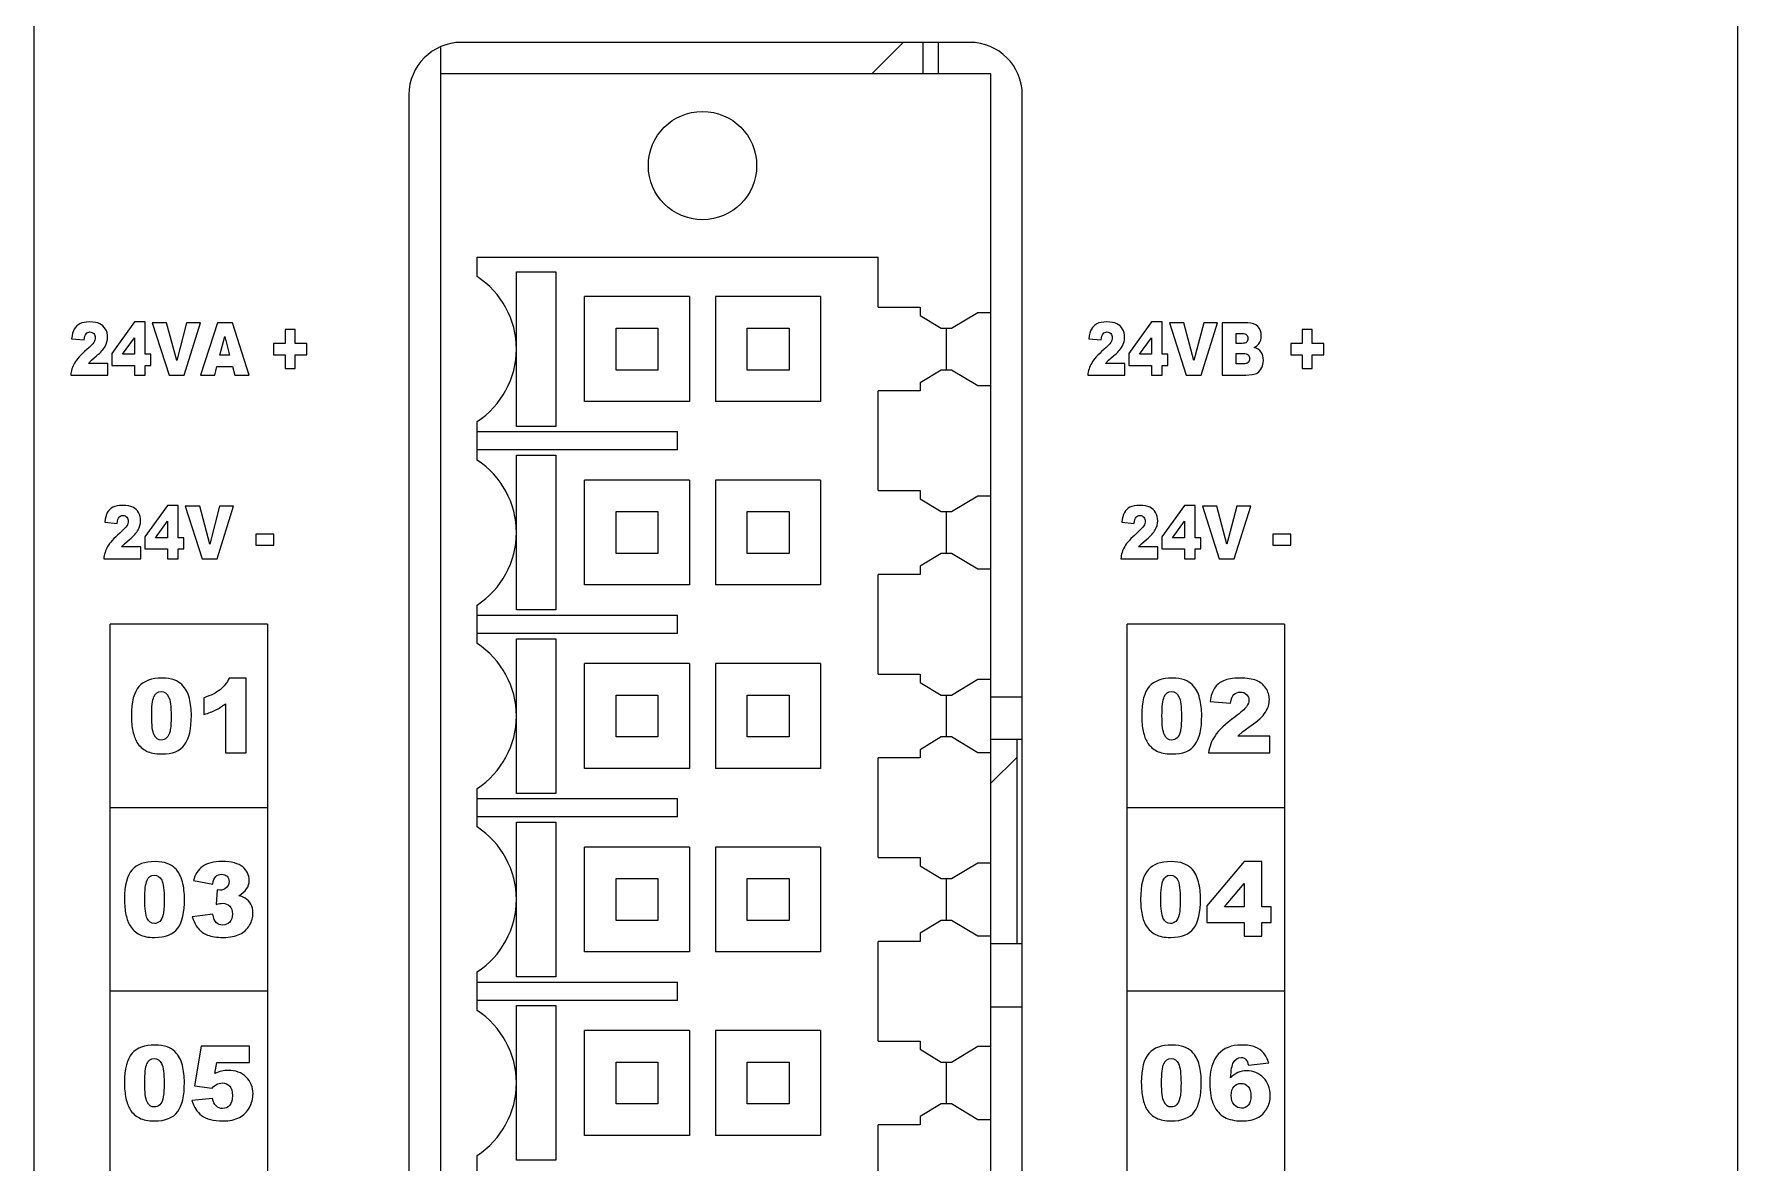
# Model space of a CAD drawing. Header units: inches. Extents: x 0 to 32, y 0 to 130.
# Drawn here: x -0.25 to 32.25, y 64.97 to 86.51 of the extents above; entities that cross this region are included whole.
import ezdxf

# ---------------------------------------------------------------- set-up
doc = ezdxf.new("R2010")
doc.units = ezdxf.units.IN
doc.header["$LTSCALE"] = 1.21
doc.header["$MEASUREMENT"] = 0
doc.layers.get('0').update_dxf_attribs({"linetype": 'CONTINUOUS'})
doc.layers.add('02___PRT_ALL_AXES', color=7, linetype='CONTINUOUS')
doc.layers.add('03___PRT_ALL_CURVES', color=7, linetype='CONTINUOUS')

msp = doc.modelspace()

# ---------------------------------------------------------------- linework, layer by layer
at = {"color": 7, "linetype": 'Continuous'}
for p, q in [((-0.25, 6), (-0.25, 124)), ((32.25, 6), (32.25, 124)), ((7.5, 86.255), (7.5, 15.245)), ((16.7, 86.35), (16.7, 85.75)), ((17, 85.75), (17, 86.35)), ((18, 85.75), (7.5, 85.75)), ((18, 15.75), (18, 85.75)), ((8.2, 81.883), (8.2, 82.25)), ((8.2, 82.25), (15.85, 82.25)), ((15.85, 81.3), (15.85, 82.25)), ((8.95, 80.504), (8.95, 81.975)), ((8.95, 81.975), (9.702, 81.975)), ((9.702, 81.975), (9.702, 79.025)), ((10.25, 79.5), (10.25, 81.5)), ((12.25, 81.5), (10.25, 81.5)), ((12.25, 81.5), (12.25, 79.5)), ((12.75, 81.5), (12.75, 79.5)), ((14.75, 81.5), (12.75, 81.5)), ((14.75, 81.5), (14.75, 79.5)), ((15.85, 81.3), (16.65, 81.3)), ((16.65, 81.3), (16.65, 81.142)), ((16.65, 81.142), (17.053, 80.9)), ((17.25, 80.9), (17.75, 81.2)), ((17.75, 81.2), (18, 81.2)), ((10.85, 80.1), (10.85, 80.9)), ((10.85, 80.9), (11.65, 80.9)), ((11.65, 80.9), (11.65, 80.1)), ((13.35, 80.1), (13.35, 80.9)), ((13.35, 80.9), (14.15, 80.9)), ((14.15, 80.9), (14.15, 80.1)), ((17.053, 80.9), (17.25, 80.9)), ((17.15, 80.9), (17.15, 80.1)), ((8.95, 79.025), (8.95, 80.496)), ((11.65, 80.1), (10.85, 80.1)), ((14.15, 80.1), (13.35, 80.1)), ((17.053, 80.1), (16.65, 79.858)), ((17.25, 80.1), (17.053, 80.1)), ((17.75, 79.8), (17.25, 80.1)), ((15.85, 77.8), (15.85, 79.7)), ((16.65, 79.7), (15.85, 79.7)), ((16.65, 79.858), (16.65, 79.7)), ((18, 79.8), (17.75, 79.8)), ((12.25, 79.5), (10.25, 79.5)), ((14.75, 79.5), (12.75, 79.5)), ((8.2, 78.383), (8.2, 79.117)), ((9.702, 79.025), (8.95, 79.025)), ((8.2, 78.925), (12.025, 78.925)), ((12.025, 78.575), (12.025, 78.925)), ((12.025, 78.575), (8.2, 78.575)), ((8.95, 77.004), (8.95, 78.475)), ((8.95, 78.475), (9.702, 78.475)), ((9.702, 78.475), (9.702, 75.525)), ((10.25, 76), (10.25, 78)), ((12.25, 78), (10.25, 78)), ((12.25, 78), (12.25, 76)), ((12.75, 78), (12.75, 76)), ((14.75, 78), (12.75, 78)), ((14.75, 78), (14.75, 76)), ((15.85, 77.8), (16.65, 77.8)), ((16.65, 77.8), (16.65, 77.642)), ((17.25, 77.4), (17.75, 77.7)), ((17.75, 77.7), (18, 77.7)), ((10.85, 76.6), (10.85, 77.4)), ((10.85, 77.4), (11.65, 77.4)), ((11.65, 77.4), (11.65, 76.6)), ((13.35, 76.6), (13.35, 77.4)), ((13.35, 77.4), (14.15, 77.4)), ((14.15, 77.4), (14.15, 76.6)), ((16.65, 77.642), (17.053, 77.4)), ((17.053, 77.4), (17.25, 77.4)), ((17.15, 77.4), (17.15, 76.6)), ((8.95, 75.525), (8.95, 76.996)), ((11.65, 76.6), (10.85, 76.6)), ((14.15, 76.6), (13.35, 76.6)), ((17.053, 76.6), (16.65, 76.358)), ((17.25, 76.6), (17.053, 76.6)), ((17.75, 76.3), (17.25, 76.6)), ((15.85, 74.3), (15.85, 76.2)), ((16.65, 76.2), (15.85, 76.2)), ((16.65, 76.358), (16.65, 76.2)), ((18, 76.3), (17.75, 76.3)), ((12.25, 76), (10.25, 76)), ((14.75, 76), (12.75, 76)), ((8.2, 74.883), (8.2, 75.617)), ((8.2, 75.425), (12.025, 75.425)), ((9.702, 75.525), (8.95, 75.525)), ((12.025, 75.075), (12.025, 75.425)), ((12.025, 75.075), (8.2, 75.075)), ((8.95, 73.504), (8.95, 74.975)), ((8.95, 74.975), (9.702, 74.975)), ((9.702, 74.975), (9.702, 72.025)), ((10.25, 72.5), (10.25, 74.5)), ((12.25, 74.5), (10.25, 74.5)), ((12.25, 74.5), (12.25, 72.5)), ((12.75, 74.5), (12.75, 72.5)), ((14.75, 74.5), (12.75, 74.5)), ((14.75, 74.5), (14.75, 72.5)), ((15.85, 74.3), (16.65, 74.3)), ((16.65, 74.3), (16.65, 74.142)), ((16.65, 74.142), (17.053, 73.9)), ((17.25, 73.9), (17.75, 74.2)), ((17.75, 74.2), (18, 74.2)), ((10.85, 73.1), (10.85, 73.9)), ((10.85, 73.9), (11.65, 73.9)), ((11.65, 73.9), (11.65, 73.1)), ((13.35, 73.1), (13.35, 73.9)), ((13.35, 73.9), (14.15, 73.9)), ((14.15, 73.9), (14.15, 73.1)), ((17.053, 73.9), (17.25, 73.9)), ((17.15, 73.9), (17.15, 73.1)), ((18.6, 73.86), (18, 73.86)), ((8.95, 72.025), (8.95, 73.496)), ((11.65, 73.1), (10.85, 73.1)), ((14.15, 73.1), (13.35, 73.1)), ((17.053, 73.1), (16.65, 72.858)), ((16.65, 72.858), (16.65, 72.7)), ((17.25, 73.1), (17.053, 73.1)), ((17.75, 72.8), (17.25, 73.1)), ((18, 73.06), (18.6, 73.06)), ((18.5, 69.16), (18.5, 73.06)), ((12.25, 72.5), (10.25, 72.5)), ((14.75, 72.5), (12.75, 72.5)), ((15.85, 70.8), (15.85, 72.7)), ((16.65, 72.7), (15.85, 72.7)), ((18, 72.8), (17.75, 72.8)), ((8.2, 71.383), (8.2, 72.117)), ((8.2, 71.925), (12.025, 71.925)), ((9.702, 72.025), (8.95, 72.025)), ((12.025, 71.575), (12.025, 71.925)), ((12.025, 71.575), (8.2, 71.575)), ((8.95, 70.004), (8.95, 71.475)), ((8.95, 71.475), (9.702, 71.475)), ((9.702, 71.475), (9.702, 68.525)), ((10.25, 69), (10.25, 71)), ((12.25, 71), (10.25, 71)), ((12.25, 71), (12.25, 69)), ((12.75, 71), (12.75, 69)), ((14.75, 71), (12.75, 71)), ((14.75, 71), (14.75, 69)), ((15.85, 70.8), (16.65, 70.8)), ((16.65, 70.8), (16.65, 70.642)), ((16.65, 70.642), (17.053, 70.4)), ((17.25, 70.4), (17.75, 70.7)), ((17.75, 70.7), (18, 70.7)), ((10.85, 69.6), (10.85, 70.4)), ((10.85, 70.4), (11.65, 70.4)), ((11.65, 70.4), (11.65, 69.6)), ((13.35, 69.6), (13.35, 70.4)), ((13.35, 70.4), (14.15, 70.4)), ((14.15, 70.4), (14.15, 69.6)), ((17.053, 70.4), (17.25, 70.4)), ((17.15, 70.4), (17.15, 69.6)), ((8.95, 68.525), (8.95, 69.996)), ((11.65, 69.6), (10.85, 69.6)), ((14.15, 69.6), (13.35, 69.6)), ((17.053, 69.6), (16.65, 69.358)), ((17.25, 69.6), (17.053, 69.6)), ((17.75, 69.3), (17.25, 69.6)), ((16.65, 69.358), (16.65, 69.2)), ((18, 69.3), (17.75, 69.3)), ((12.25, 69), (10.25, 69)), ((14.75, 69), (12.75, 69)), ((15.85, 67.3), (15.85, 69.2)), ((16.65, 69.2), (15.85, 69.2)), ((18, 69.16), (18.6, 69.16)), ((8.2, 67.883), (8.2, 68.617)), ((8.2, 68.425), (12.025, 68.425)), ((9.702, 68.525), (8.95, 68.525)), ((12.025, 68.075), (12.025, 68.425)), ((12.025, 68.075), (8.2, 68.075)), ((8.95, 66.504), (8.95, 67.975)), ((8.95, 67.975), (9.702, 67.975)), ((9.702, 67.975), (9.702, 65.025)), ((18, 67.95), (18.6, 67.95)), ((10.25, 65.5), (10.25, 67.5)), ((12.25, 67.5), (10.25, 67.5)), ((12.25, 67.5), (12.25, 65.5)), ((12.75, 67.5), (12.75, 65.5)), ((14.75, 67.5), (12.75, 67.5)), ((14.75, 67.5), (14.75, 65.5)), ((15.85, 67.3), (16.65, 67.3)), ((16.65, 67.3), (16.65, 67.142)), ((16.65, 67.142), (17.053, 66.9)), ((17.25, 66.9), (17.75, 67.2)), ((17.75, 67.2), (18, 67.2)), ((10.85, 66.1), (10.85, 66.9)), ((10.85, 66.9), (11.65, 66.9)), ((11.65, 66.9), (11.65, 66.1)), ((13.35, 66.1), (13.35, 66.9)), ((13.35, 66.9), (14.15, 66.9)), ((14.15, 66.9), (14.15, 66.1)), ((17.053, 66.9), (17.25, 66.9)), ((17.15, 66.9), (17.15, 66.1)), ((8.95, 65.025), (8.95, 66.496)), ((11.65, 66.1), (10.85, 66.1)), ((14.15, 66.1), (13.35, 66.1)), ((17.053, 66.1), (16.65, 65.858)), ((17.25, 66.1), (17.053, 66.1)), ((17.75, 65.8), (17.25, 66.1)), ((15.85, 63.8), (15.85, 65.7)), ((16.65, 65.7), (15.85, 65.7)), ((16.65, 65.858), (16.65, 65.7)), ((18, 65.8), (17.75, 65.8)), ((12.25, 65.5), (10.25, 65.5)), ((14.75, 65.5), (12.75, 65.5)), ((8.2, 64.383), (8.2, 65.117)), ((9.702, 65.025), (8.95, 65.025))]:
    msp.add_line(p, q, dxfattribs=at)
at = {"color": 2, "linetype": 'Continuous'}
for p, q in [((15.729, 85.75), (16.329, 86.35)), ((18, 72.216), (18.5, 72.716))]:
    msp.add_line(p, q, dxfattribs=at)
at = {"color": 7, "linetype": 'Continuous'}
msp.add_circle((12.5, 84), 1.033, dxfattribs=at)
for centre in [(7.3, 80.5), (7.3, 77), (7.3, 73.5), (7.3, 70), (7.3, 66.5)]:
    msp.add_arc(centre, 1.65, 303.0557, 56.9443, dxfattribs=at)
at = {"layer": '02___PRT_ALL_AXES', "color": 7, "linetype": 'Continuous'}
for p, q in [((17.6, 86.35), (7.9, 86.35)), ((6.9, 85.35), (6.9, 16.15)), ((18.6, 16.15), (18.6, 85.35))]:
    msp.add_line(p, q, dxfattribs=at)
for centre, start, end in [((7.9, 85.35), 90, 180), ((17.6, 85.35), 0, 90)]:
    msp.add_arc(centre, 1, start, end, dxfattribs=at)
at = {"layer": '03___PRT_ALL_CURVES', "color": 4, "linetype": 'Continuous'}
for p, q in [((1.664, 81.017), (1.234, 80.415)), ((1.87, 81.017), (1.664, 81.017)), ((1.87, 80.402), (1.87, 81.017)), ((2.005, 81), (2.326, 80)), ((2.279, 81), (2.005, 81)), ((2.471, 80.28), (2.279, 81)), ((2.66, 81), (2.471, 80.28)), ((2.61, 80), (2.926, 81)), ((2.926, 81), (2.66, 81)), ((3.246, 81), (2.927, 80)), ((3.533, 81), (3.246, 81)), ((3.852, 80), (3.533, 81)), ((21.064, 81.017), (20.634, 80.415)), ((21.27, 81.017), (21.064, 81.017)), ((21.27, 80.402), (21.27, 81.017)), ((21.405, 81), (21.726, 80)), ((21.679, 81), (21.405, 81)), ((21.871, 80.28), (21.679, 81)), ((22.06, 81), (21.871, 80.28)), ((22.01, 80), (22.326, 81)), ((22.326, 81), (22.06, 81)), ((22.413, 81), (22.413, 80)), ((22.904, 81), (22.413, 81)), ((0.466, 80.698), (0.703, 80.675)), ((1.436, 80.402), (1.664, 80.717)), ((1.664, 80.717), (1.664, 80.402)), ((3.293, 80.381), (3.386, 80.741)), ((3.386, 80.741), (3.48, 80.381)), ((4.319, 80.609), (4.319, 80.389)), ((4.541, 80.609), (4.319, 80.609)), ((4.541, 80.872), (4.541, 80.609)), ((4.728, 80.872), (4.541, 80.872)), ((4.728, 80.609), (4.728, 80.872)), ((4.951, 80.609), (4.728, 80.609)), ((4.951, 80.389), (4.951, 80.609)), ((19.866, 80.698), (20.103, 80.675)), ((20.836, 80.402), (21.064, 80.717)), ((21.064, 80.717), (21.064, 80.402)), ((22.678, 80.608), (22.678, 80.797)), ((22.678, 80.797), (22.794, 80.797)), ((22.792, 80.608), (22.678, 80.608)), ((23.719, 80.609), (23.719, 80.389)), ((23.941, 80.609), (23.719, 80.609)), ((23.941, 80.872), (23.941, 80.609)), ((24.128, 80.872), (23.941, 80.872)), ((24.128, 80.609), (24.128, 80.872)), ((24.351, 80.609), (24.128, 80.609)), ((24.351, 80.389), (24.351, 80.609)), ((0.789, 80.226), (0.845, 80.287)), ((0.845, 80.287), (0.94, 80.369)), ((1.234, 80.415), (1.234, 80.187)), ((1.664, 80.402), (1.436, 80.402)), ((1.977, 80.402), (1.87, 80.402)), ((1.977, 80.187), (1.977, 80.402)), ((3.48, 80.381), (3.293, 80.381)), ((4.319, 80.389), (4.541, 80.389)), ((4.541, 80.389), (4.541, 80.128)), ((4.728, 80.128), (4.728, 80.389)), ((4.728, 80.389), (4.951, 80.389)), ((20.189, 80.226), (20.245, 80.287)), ((20.245, 80.287), (20.34, 80.369)), ((20.634, 80.415), (20.634, 80.187)), ((21.064, 80.402), (20.836, 80.402)), ((21.377, 80.402), (21.27, 80.402)), ((21.377, 80.187), (21.377, 80.402)), ((22.678, 80.215), (22.678, 80.417)), ((22.678, 80.417), (22.811, 80.417)), ((23.719, 80.389), (23.941, 80.389)), ((23.941, 80.389), (23.941, 80.128)), ((24.128, 80.128), (24.128, 80.389)), ((24.128, 80.389), (24.351, 80.389)), ((0.449, 80), (1.157, 80)), ((1.157, 80.226), (0.789, 80.226)), ((1.157, 80), (1.157, 80.226)), ((1.234, 80.187), (1.664, 80.187)), ((1.664, 80.187), (1.664, 80)), ((1.664, 80), (1.87, 80)), ((1.87, 80), (1.87, 80.187)), ((1.87, 80.187), (1.977, 80.187)), ((2.326, 80), (2.61, 80)), ((2.927, 80), (3.195, 80)), ((3.195, 80), (3.236, 80.165)), ((3.236, 80.165), (3.535, 80.165)), ((3.535, 80.165), (3.577, 80)), ((3.577, 80), (3.852, 80)), ((4.541, 80.128), (4.728, 80.128)), ((19.849, 80), (20.557, 80)), ((20.557, 80.226), (20.189, 80.226)), ((20.557, 80), (20.557, 80.226)), ((20.634, 80.187), (21.064, 80.187)), ((21.064, 80.187), (21.064, 80)), ((21.064, 80), (21.27, 80)), ((21.27, 80), (21.27, 80.187)), ((21.27, 80.187), (21.377, 80.187)), ((21.726, 80), (22.01, 80)), ((22.413, 80), (22.866, 80)), ((22.812, 80.215), (22.678, 80.215)), ((22.866, 80), (22.984, 80.013)), ((23.941, 80.128), (24.128, 80.128)), ((2.294, 77.517), (1.864, 76.915)), ((2.5, 77.517), (2.294, 77.517)), ((2.5, 76.902), (2.5, 77.517)), ((2.635, 77.5), (2.956, 76.5)), ((2.91, 77.5), (2.635, 77.5)), ((3.101, 76.78), (2.91, 77.5)), ((3.29, 77.5), (3.101, 76.78)), ((3.241, 76.5), (3.557, 77.5)), ((3.557, 77.5), (3.29, 77.5)), ((21.694, 77.517), (21.264, 76.915)), ((21.9, 77.517), (21.694, 77.517)), ((21.9, 76.902), (21.9, 77.517)), ((22.035, 77.5), (22.356, 76.5)), ((22.31, 77.5), (22.035, 77.5)), ((22.501, 76.78), (22.31, 77.5)), ((22.69, 77.5), (22.501, 76.78)), ((22.641, 76.5), (22.957, 77.5)), ((22.957, 77.5), (22.69, 77.5)), ((1.097, 77.198), (1.333, 77.175)), ((2.067, 76.902), (2.294, 77.217)), ((2.294, 77.217), (2.294, 76.902)), ((20.497, 77.198), (20.733, 77.175)), ((21.467, 76.902), (21.694, 77.217)), ((21.694, 77.217), (21.694, 76.902)), ((1.419, 76.726), (1.475, 76.787)), ((1.788, 76.726), (1.419, 76.726)), ((1.475, 76.787), (1.571, 76.869)), ((1.788, 76.5), (1.788, 76.726)), ((1.864, 76.915), (1.864, 76.687)), ((2.294, 76.902), (2.067, 76.902)), ((2.607, 76.902), (2.5, 76.902)), ((2.607, 76.687), (2.607, 76.902)), ((3.978, 76.972), (3.978, 76.757)), ((4.321, 76.972), (3.978, 76.972)), ((3.978, 76.757), (4.321, 76.757)), ((4.321, 76.757), (4.321, 76.972)), ((20.819, 76.726), (20.875, 76.787)), ((21.188, 76.726), (20.819, 76.726)), ((20.875, 76.787), (20.971, 76.869)), ((21.188, 76.5), (21.188, 76.726)), ((21.264, 76.915), (21.264, 76.687)), ((21.694, 76.902), (21.467, 76.902)), ((22.007, 76.902), (21.9, 76.902)), ((22.007, 76.687), (22.007, 76.902)), ((23.378, 76.972), (23.378, 76.757)), ((23.721, 76.972), (23.378, 76.972)), ((23.378, 76.757), (23.721, 76.757)), ((23.721, 76.757), (23.721, 76.972)), ((1.079, 76.5), (1.788, 76.5)), ((1.864, 76.687), (2.294, 76.687)), ((2.294, 76.687), (2.294, 76.5)), ((2.294, 76.5), (2.5, 76.5)), ((2.5, 76.5), (2.5, 76.687)), ((2.5, 76.687), (2.607, 76.687)), ((2.956, 76.5), (3.241, 76.5)), ((20.479, 76.5), (21.188, 76.5)), ((21.264, 76.687), (21.694, 76.687)), ((21.694, 76.687), (21.694, 76.5)), ((21.694, 76.5), (21.9, 76.5)), ((21.9, 76.5), (21.9, 76.687)), ((21.9, 76.687), (22.007, 76.687)), ((22.356, 76.5), (22.641, 76.5)), ((1.2, 19.25), (1.2, 75.25)), ((4.2, 75.25), (1.2, 75.25)), ((4.2, 75.25), (4.2, 19.25)), ((20.6, 19.25), (20.6, 75.25)), ((23.6, 75.25), (20.6, 75.25)), ((23.6, 75.25), (23.6, 19.25)), ((3.793, 74.224), (3.471, 74.224)), ((3.793, 72.8), (3.793, 74.224)), ((2.991, 73.849), (2.991, 73.53)), ((22.183, 73.777), (22.573, 73.745)), ((3.4, 73.733), (3.4, 72.8)), ((22.714, 73.117), (22.807, 73.202)), ((22.807, 73.202), (22.964, 73.316)), ((23.321, 73.117), (22.714, 73.117)), ((23.321, 72.8), (23.321, 73.117)), ((3.4, 72.8), (3.793, 72.8)), ((22.154, 72.8), (23.321, 72.8)), ((4.2, 71.75), (1.2, 71.75)), ((23.6, 71.75), (20.6, 71.75)), ((22.829, 70.724), (22.121, 69.882)), ((23.168, 70.724), (22.829, 70.724)), ((23.168, 69.863), (23.168, 70.724)), ((2.789, 70.361), (3.157, 70.295)), ((22.454, 69.863), (22.829, 70.304)), ((22.829, 70.304), (22.829, 69.863)), ((3.241, 70.182), (3.221, 69.905)), ((3.292, 70.178), (3.241, 70.182)), ((22.121, 69.882), (22.121, 69.562)), ((3.157, 69.721), (2.768, 69.67)), ((22.121, 69.562), (22.829, 69.562)), ((22.829, 69.863), (22.454, 69.863)), ((22.829, 69.562), (22.829, 69.3)), ((23.344, 69.863), (23.168, 69.863)), ((23.168, 69.562), (23.344, 69.562)), ((23.168, 69.3), (23.168, 69.562)), ((23.344, 69.562), (23.344, 69.863)), ((22.829, 69.3), (23.168, 69.3)), ((4.2, 68.25), (1.2, 68.25)), ((23.6, 68.25), (20.6, 68.25)), ((2.936, 67.2), (2.813, 66.447)), ((3.859, 67.2), (2.936, 67.2)), ((3.859, 66.89), (3.859, 67.2)), ((3.2, 66.68), (3.234, 66.89)), ((3.234, 66.89), (3.859, 66.89)), ((22.914, 66.837), (23.3, 66.885)), ((2.813, 66.447), (3.144, 66.4)), ((3.156, 66.206), (2.762, 66.163))]:
    msp.add_line(p, q, dxfattribs=at)
for points in [[(0.622, 80.982), (0.576, 80.958), (0.542, 80.924), (0.517, 80.881)], [(0.809, 81.017), (0.729, 81.017), (0.667, 81.005), (0.622, 80.982)], [(1.003, 80.983), (0.956, 81.005), (0.892, 81.017), (0.809, 81.017)], [(1.112, 80.881), (1.085, 80.927), (1.049, 80.961), (1.003, 80.983)], [(20.022, 80.982), (19.976, 80.958), (19.942, 80.924), (19.917, 80.881)], [(20.209, 81.017), (20.129, 81.017), (20.067, 81.005), (20.022, 80.982)], [(20.403, 80.983), (20.356, 81.005), (20.292, 81.017), (20.209, 81.017)], [(20.512, 80.881), (20.485, 80.927), (20.449, 80.961), (20.403, 80.983)], [(23.093, 80.928), (23.049, 80.976), (22.986, 81), (22.904, 81)], [(23.159, 80.751), (23.159, 80.821), (23.137, 80.881), (23.093, 80.928)], [(0.517, 80.881), (0.492, 80.837), (0.476, 80.776), (0.466, 80.698)], [(0.703, 80.675), (0.709, 80.731), (0.722, 80.771), (0.741, 80.793)], [(0.741, 80.793), (0.76, 80.815), (0.785, 80.827), (0.815, 80.827)], [(0.887, 80.627), (0.868, 80.595), (0.823, 80.549), (0.754, 80.489)], [(0.815, 80.827), (0.844, 80.827), (0.868, 80.816), (0.887, 80.794)], [(0.887, 80.794), (0.906, 80.772), (0.916, 80.746), (0.916, 80.716)], [(0.916, 80.716), (0.916, 80.688), (0.906, 80.658), (0.887, 80.627)], [(1.106, 80.551), (1.136, 80.606), (1.152, 80.664), (1.152, 80.726)], [(1.152, 80.726), (1.152, 80.783), (1.138, 80.834), (1.112, 80.881)], [(19.917, 80.881), (19.892, 80.837), (19.876, 80.776), (19.866, 80.698)], [(20.103, 80.675), (20.109, 80.731), (20.122, 80.771), (20.141, 80.793)], [(20.141, 80.793), (20.16, 80.815), (20.185, 80.827), (20.215, 80.827)], [(20.287, 80.627), (20.268, 80.595), (20.223, 80.549), (20.154, 80.489)], [(20.215, 80.827), (20.244, 80.827), (20.268, 80.816), (20.287, 80.794)], [(20.287, 80.794), (20.306, 80.772), (20.316, 80.746), (20.316, 80.716)], [(20.316, 80.716), (20.316, 80.688), (20.306, 80.658), (20.287, 80.627)], [(20.506, 80.551), (20.536, 80.606), (20.552, 80.664), (20.552, 80.726)], [(20.552, 80.726), (20.552, 80.783), (20.538, 80.834), (20.512, 80.881)], [(22.877, 80.632), (22.861, 80.616), (22.833, 80.608), (22.792, 80.608)], [(22.794, 80.797), (22.833, 80.797), (22.861, 80.789), (22.877, 80.773)], [(22.877, 80.773), (22.893, 80.756), (22.902, 80.733), (22.902, 80.705)], [(22.902, 80.705), (22.902, 80.673), (22.893, 80.649), (22.877, 80.632)], [(23.112, 80.599), (23.143, 80.641), (23.159, 80.692), (23.159, 80.751)], [(0.754, 80.489), (0.641, 80.39), (0.564, 80.304), (0.523, 80.232)], [(0.94, 80.369), (1.021, 80.435), (1.076, 80.495), (1.106, 80.551)], [(20.154, 80.489), (20.041, 80.39), (19.964, 80.304), (19.923, 80.232)], [(20.34, 80.369), (20.421, 80.435), (20.476, 80.495), (20.506, 80.551)], [(22.811, 80.417), (22.857, 80.417), (22.889, 80.408), (22.907, 80.39)], [(22.907, 80.39), (22.926, 80.372), (22.935, 80.349), (22.935, 80.319)], [(22.935, 80.319), (22.935, 80.287), (22.926, 80.262), (22.907, 80.243)], [(23.02, 80.532), (23.06, 80.548), (23.091, 80.57), (23.112, 80.599)], [(23.155, 80.443), (23.126, 80.485), (23.081, 80.514), (23.02, 80.532)], [(23.198, 80.284), (23.198, 80.348), (23.184, 80.4), (23.155, 80.443)], [(23.168, 80.145), (23.188, 80.186), (23.198, 80.233), (23.198, 80.284)], [(0.523, 80.232), (0.481, 80.16), (0.457, 80.082), (0.449, 80)], [(19.923, 80.232), (19.881, 80.16), (19.857, 80.082), (19.849, 80)], [(22.907, 80.243), (22.889, 80.224), (22.857, 80.215), (22.812, 80.215)], [(22.984, 80.013), (23.028, 80.02), (23.062, 80.031), (23.084, 80.046)], [(23.084, 80.046), (23.119, 80.07), (23.147, 80.103), (23.168, 80.145)], [(1.147, 77.381), (1.123, 77.337), (1.106, 77.276), (1.097, 77.198)], [(1.252, 77.482), (1.207, 77.458), (1.172, 77.424), (1.147, 77.381)], [(1.439, 77.517), (1.359, 77.517), (1.297, 77.505), (1.252, 77.482)], [(1.633, 77.483), (1.586, 77.505), (1.522, 77.517), (1.439, 77.517)], [(1.742, 77.381), (1.715, 77.427), (1.679, 77.461), (1.633, 77.483)], [(1.782, 77.226), (1.782, 77.283), (1.769, 77.334), (1.742, 77.381)], [(20.547, 77.381), (20.523, 77.337), (20.506, 77.276), (20.497, 77.198)], [(20.652, 77.482), (20.607, 77.458), (20.572, 77.424), (20.547, 77.381)], [(20.839, 77.517), (20.759, 77.517), (20.697, 77.505), (20.652, 77.482)], [(21.033, 77.483), (20.986, 77.505), (20.922, 77.517), (20.839, 77.517)], [(21.142, 77.381), (21.115, 77.427), (21.079, 77.461), (21.033, 77.483)], [(21.182, 77.226), (21.182, 77.283), (21.169, 77.334), (21.142, 77.381)], [(1.333, 77.175), (1.339, 77.231), (1.352, 77.271), (1.372, 77.293)], [(1.372, 77.293), (1.391, 77.315), (1.415, 77.327), (1.446, 77.327)], [(1.517, 77.127), (1.498, 77.095), (1.454, 77.049), (1.385, 76.989)], [(1.446, 77.327), (1.475, 77.327), (1.498, 77.316), (1.517, 77.294)], [(1.517, 77.294), (1.537, 77.272), (1.546, 77.246), (1.546, 77.216)], [(1.546, 77.216), (1.546, 77.188), (1.537, 77.158), (1.517, 77.127)], [(1.571, 76.869), (1.651, 76.935), (1.706, 76.995), (1.736, 77.051)], [(1.736, 77.051), (1.766, 77.106), (1.782, 77.164), (1.782, 77.226)], [(20.733, 77.175), (20.739, 77.231), (20.752, 77.271), (20.772, 77.293)], [(20.772, 77.293), (20.791, 77.315), (20.815, 77.327), (20.846, 77.327)], [(20.917, 77.127), (20.898, 77.095), (20.854, 77.049), (20.785, 76.989)], [(20.846, 77.327), (20.875, 77.327), (20.898, 77.316), (20.917, 77.294)], [(20.917, 77.294), (20.937, 77.272), (20.946, 77.246), (20.946, 77.216)], [(20.946, 77.216), (20.946, 77.188), (20.937, 77.158), (20.917, 77.127)], [(20.971, 76.869), (21.051, 76.935), (21.106, 76.995), (21.136, 77.051)], [(21.136, 77.051), (21.166, 77.106), (21.182, 77.164), (21.182, 77.226)], [(1.153, 76.732), (1.112, 76.66), (1.087, 76.582), (1.079, 76.5)], [(1.385, 76.989), (1.271, 76.89), (1.194, 76.804), (1.153, 76.732)], [(20.553, 76.732), (20.512, 76.66), (20.487, 76.582), (20.479, 76.5)], [(20.785, 76.989), (20.671, 76.89), (20.594, 76.804), (20.553, 76.732)], [(2.189, 74.224), (1.992, 74.224), (1.846, 74.17), (1.751, 74.064)], [(2.421, 74.188), (2.36, 74.211), (2.282, 74.224), (2.189, 74.224)], [(2.569, 74.098), (2.53, 74.135), (2.481, 74.166), (2.421, 74.188)], [(3.471, 74.224), (3.429, 74.136), (3.372, 74.062), (3.299, 74.002)], [(21.46, 74.224), (21.263, 74.224), (21.117, 74.17), (21.022, 74.064)], [(21.692, 74.188), (21.631, 74.211), (21.554, 74.224), (21.46, 74.224)], [(21.84, 74.098), (21.802, 74.135), (21.752, 74.166), (21.692, 74.188)], [(22.439, 74.174), (22.365, 74.142), (22.307, 74.094), (22.267, 74.033)], [(22.747, 74.224), (22.616, 74.224), (22.514, 74.207), (22.439, 74.174)], [(23.066, 74.177), (22.99, 74.208), (22.884, 74.224), (22.747, 74.224)], [(23.246, 74.033), (23.202, 74.098), (23.143, 74.146), (23.066, 74.177)], [(1.751, 74.064), (1.655, 73.957), (1.607, 73.771), (1.607, 73.506)], [(1.993, 73.505), (1.993, 73.68), (2.007, 73.802), (2.036, 73.867)], [(2.036, 73.867), (2.064, 73.932), (2.11, 73.965), (2.175, 73.965)], [(2.175, 73.965), (2.238, 73.965), (2.285, 73.933), (2.317, 73.869)], [(2.317, 73.869), (2.348, 73.805), (2.364, 73.68), (2.364, 73.494)], [(2.658, 73.98), (2.636, 74.021), (2.607, 74.061), (2.569, 74.098)], [(2.712, 73.837), (2.699, 73.892), (2.68, 73.939), (2.658, 73.98)], [(2.751, 73.511), (2.751, 73.623), (2.738, 73.732), (2.712, 73.837)], [(3.299, 74.002), (3.226, 73.942), (3.123, 73.891), (2.991, 73.849)], [(21.022, 74.064), (20.926, 73.957), (20.879, 73.771), (20.879, 73.506)], [(21.264, 73.505), (21.264, 73.68), (21.279, 73.802), (21.307, 73.867)], [(21.307, 73.867), (21.336, 73.932), (21.382, 73.965), (21.447, 73.965)], [(21.447, 73.965), (21.51, 73.965), (21.557, 73.933), (21.588, 73.869)], [(21.588, 73.869), (21.62, 73.805), (21.636, 73.68), (21.636, 73.494)], [(21.93, 73.98), (21.908, 74.021), (21.878, 74.061), (21.84, 74.098)], [(21.983, 73.837), (21.97, 73.892), (21.952, 73.939), (21.93, 73.98)], [(22.023, 73.511), (22.023, 73.623), (22.009, 73.732), (21.983, 73.837)], [(22.267, 74.033), (22.226, 73.972), (22.198, 73.886), (22.183, 73.777)], [(22.573, 73.745), (22.583, 73.824), (22.604, 73.879), (22.636, 73.91)], [(22.636, 73.91), (22.667, 73.941), (22.708, 73.957), (22.758, 73.957)], [(22.758, 73.957), (22.806, 73.957), (22.845, 73.942), (22.876, 73.912)], [(22.876, 73.912), (22.908, 73.881), (22.924, 73.845), (22.924, 73.803)], [(22.924, 73.803), (22.924, 73.763), (22.908, 73.722), (22.876, 73.678)], [(23.237, 73.571), (23.286, 73.649), (23.312, 73.73), (23.312, 73.816)], [(23.312, 73.816), (23.312, 73.896), (23.29, 73.968), (23.246, 74.033)], [(1.607, 73.506), (1.607, 73.397), (1.616, 73.298), (1.635, 73.209)], [(2.04, 73.139), (2.008, 73.204), (1.993, 73.326), (1.993, 73.505)], [(2.364, 73.494), (2.364, 73.367), (2.357, 73.274), (2.343, 73.214)], [(2.622, 72.953), (2.708, 73.07), (2.751, 73.256), (2.751, 73.511)], [(2.991, 73.53), (3.081, 73.556), (3.155, 73.585), (3.214, 73.615)], [(3.214, 73.615), (3.273, 73.645), (3.336, 73.684), (3.4, 73.733)], [(20.879, 73.506), (20.879, 73.397), (20.887, 73.298), (20.906, 73.209)], [(21.311, 73.139), (21.28, 73.204), (21.264, 73.326), (21.264, 73.505)], [(21.636, 73.494), (21.636, 73.367), (21.628, 73.274), (21.615, 73.214)], [(21.894, 72.953), (21.98, 73.07), (22.023, 73.256), (22.023, 73.511)], [(22.658, 73.485), (22.471, 73.346), (22.344, 73.226), (22.276, 73.125)], [(22.876, 73.678), (22.844, 73.634), (22.771, 73.569), (22.658, 73.485)], [(22.964, 73.316), (23.096, 73.408), (23.187, 73.493), (23.237, 73.571)], [(1.635, 73.209), (1.654, 73.119), (1.68, 73.049), (1.713, 72.997)], [(2.177, 73.042), (2.117, 73.042), (2.071, 73.074), (2.04, 73.139)], [(2.343, 73.214), (2.33, 73.154), (2.308, 73.11), (2.279, 73.083)], [(20.906, 73.209), (20.925, 73.119), (20.951, 73.049), (20.985, 72.997)], [(21.449, 73.042), (21.389, 73.042), (21.343, 73.074), (21.311, 73.139)], [(21.615, 73.214), (21.602, 73.154), (21.58, 73.11), (21.551, 73.083)], [(1.713, 72.997), (1.76, 72.925), (1.82, 72.87), (1.893, 72.832)], [(1.893, 72.832), (1.965, 72.795), (2.06, 72.776), (2.178, 72.776)], [(2.279, 73.083), (2.251, 73.055), (2.216, 73.042), (2.177, 73.042)], [(2.178, 72.776), (2.388, 72.776), (2.536, 72.834), (2.622, 72.953)], [(20.985, 72.997), (21.031, 72.925), (21.092, 72.87), (21.164, 72.832)], [(21.164, 72.832), (21.237, 72.795), (21.331, 72.776), (21.45, 72.776)], [(21.551, 73.083), (21.522, 73.055), (21.488, 73.042), (21.449, 73.042)], [(21.45, 72.776), (21.66, 72.776), (21.808, 72.834), (21.894, 72.953)], [(22.276, 73.125), (22.208, 73.023), (22.168, 72.915), (22.154, 72.8)], [(1.619, 70.564), (1.523, 70.457), (1.475, 70.271), (1.475, 70.006)], [(2.057, 70.724), (1.86, 70.724), (1.714, 70.67), (1.619, 70.564)], [(2.289, 70.688), (2.228, 70.711), (2.15, 70.724), (2.057, 70.724)], [(2.437, 70.598), (2.399, 70.635), (2.349, 70.666), (2.289, 70.688)], [(2.527, 70.48), (2.505, 70.521), (2.475, 70.561), (2.437, 70.598)], [(2.965, 70.63), (2.878, 70.567), (2.82, 70.477), (2.789, 70.361)], [(3.335, 70.724), (3.175, 70.724), (3.052, 70.692), (2.965, 70.63)], [(3.73, 70.621), (3.649, 70.689), (3.517, 70.724), (3.335, 70.724)], [(3.853, 70.365), (3.853, 70.468), (3.812, 70.553), (3.73, 70.621)], [(21, 70.564), (20.904, 70.457), (20.856, 70.271), (20.856, 70.006)], [(21.438, 70.724), (21.241, 70.724), (21.095, 70.67), (21, 70.564)], [(21.67, 70.688), (21.609, 70.711), (21.531, 70.724), (21.438, 70.724)], [(21.818, 70.598), (21.78, 70.635), (21.73, 70.666), (21.67, 70.688)], [(21.908, 70.48), (21.886, 70.521), (21.856, 70.561), (21.818, 70.598)], [(1.861, 70.005), (1.861, 70.18), (1.875, 70.302), (1.904, 70.367)], [(1.904, 70.367), (1.933, 70.432), (1.979, 70.465), (2.043, 70.465)], [(2.043, 70.465), (2.106, 70.465), (2.153, 70.433), (2.185, 70.369)], [(2.185, 70.369), (2.216, 70.305), (2.233, 70.18), (2.233, 69.994)], [(2.58, 70.337), (2.567, 70.392), (2.549, 70.439), (2.527, 70.48)], [(2.619, 70.011), (2.619, 70.123), (2.606, 70.232), (2.58, 70.337)], [(3.157, 70.295), (3.167, 70.364), (3.187, 70.413), (3.215, 70.44)], [(3.215, 70.44), (3.244, 70.468), (3.281, 70.482), (3.327, 70.482)], [(3.419, 70.226), (3.384, 70.194), (3.342, 70.178), (3.292, 70.178)], [(3.327, 70.482), (3.371, 70.482), (3.406, 70.469), (3.432, 70.444)], [(3.47, 70.342), (3.47, 70.297), (3.453, 70.259), (3.419, 70.226)], [(3.432, 70.444), (3.457, 70.418), (3.47, 70.384), (3.47, 70.342)], [(3.654, 70.072), (3.72, 70.108), (3.77, 70.151), (3.803, 70.201)], [(3.803, 70.201), (3.836, 70.249), (3.853, 70.304), (3.853, 70.365)], [(21.242, 70.005), (21.242, 70.18), (21.256, 70.302), (21.285, 70.367)], [(21.285, 70.367), (21.314, 70.432), (21.359, 70.465), (21.424, 70.465)], [(21.424, 70.465), (21.487, 70.465), (21.534, 70.433), (21.566, 70.369)], [(21.566, 70.369), (21.597, 70.305), (21.613, 70.18), (21.613, 69.994)], [(21.961, 70.337), (21.948, 70.392), (21.93, 70.439), (21.908, 70.48)], [(22, 70.011), (22, 70.123), (21.987, 70.232), (21.961, 70.337)], [(1.475, 70.006), (1.475, 69.897), (1.484, 69.798), (1.503, 69.709)], [(1.908, 69.639), (1.876, 69.704), (1.861, 69.826), (1.861, 70.005)], [(2.233, 69.994), (2.233, 69.867), (2.225, 69.774), (2.212, 69.714)], [(2.491, 69.453), (2.576, 69.57), (2.619, 69.756), (2.619, 70.011)], [(3.221, 69.905), (3.274, 69.92), (3.316, 69.927), (3.347, 69.927)], [(3.347, 69.927), (3.404, 69.927), (3.449, 69.909), (3.482, 69.874)], [(3.777, 70.025), (3.749, 70.042), (3.707, 70.058), (3.654, 70.072)], [(3.886, 69.911), (3.86, 69.958), (3.824, 69.996), (3.777, 70.025)], [(3.925, 69.744), (3.925, 69.809), (3.911, 69.864), (3.886, 69.911)], [(20.856, 70.006), (20.856, 69.897), (20.865, 69.798), (20.884, 69.709)], [(21.289, 69.639), (21.257, 69.704), (21.242, 69.826), (21.242, 70.005)], [(21.613, 69.994), (21.613, 69.867), (21.606, 69.774), (21.593, 69.714)], [(21.872, 69.453), (21.957, 69.57), (22, 69.756), (22, 70.011)], [(1.503, 69.709), (1.522, 69.619), (1.548, 69.549), (1.581, 69.497)], [(2.045, 69.542), (1.985, 69.542), (1.939, 69.574), (1.908, 69.639)], [(2.148, 69.583), (2.119, 69.555), (2.085, 69.542), (2.045, 69.542)], [(2.212, 69.714), (2.198, 69.654), (2.176, 69.61), (2.148, 69.583)], [(2.768, 69.67), (2.793, 69.582), (2.829, 69.509), (2.877, 69.452)], [(3.228, 69.558), (3.195, 69.588), (3.172, 69.643), (3.157, 69.721)], [(3.351, 69.513), (3.301, 69.513), (3.26, 69.527), (3.228, 69.558)], [(3.481, 69.57), (3.446, 69.532), (3.402, 69.513), (3.351, 69.513)], [(3.533, 69.723), (3.533, 69.659), (3.515, 69.608), (3.481, 69.57)], [(3.482, 69.874), (3.516, 69.838), (3.533, 69.788), (3.533, 69.723)], [(3.86, 69.509), (3.903, 69.584), (3.925, 69.662), (3.925, 69.744)], [(20.884, 69.709), (20.903, 69.619), (20.929, 69.549), (20.962, 69.497)], [(21.426, 69.542), (21.366, 69.542), (21.32, 69.574), (21.289, 69.639)], [(21.528, 69.583), (21.5, 69.555), (21.465, 69.542), (21.426, 69.542)], [(21.593, 69.714), (21.579, 69.654), (21.557, 69.61), (21.528, 69.583)], [(1.581, 69.497), (1.628, 69.425), (1.688, 69.37), (1.761, 69.332)], [(1.761, 69.332), (1.833, 69.295), (1.928, 69.276), (2.046, 69.276)], [(2.046, 69.276), (2.256, 69.276), (2.404, 69.334), (2.491, 69.453)], [(2.877, 69.452), (2.925, 69.395), (2.985, 69.351), (3.059, 69.321)], [(3.059, 69.321), (3.132, 69.291), (3.232, 69.276), (3.36, 69.276)], [(3.36, 69.276), (3.49, 69.276), (3.596, 69.297), (3.676, 69.337)], [(3.676, 69.337), (3.757, 69.376), (3.818, 69.435), (3.86, 69.509)], [(20.962, 69.497), (21.009, 69.425), (21.069, 69.37), (21.142, 69.332)], [(21.142, 69.332), (21.214, 69.295), (21.309, 69.276), (21.427, 69.276)], [(21.427, 69.276), (21.637, 69.276), (21.785, 69.334), (21.872, 69.453)], [(1.617, 67.064), (1.522, 66.957), (1.474, 66.771), (1.474, 66.506)], [(2.055, 67.224), (1.859, 67.224), (1.713, 67.17), (1.617, 67.064)], [(1.903, 66.867), (1.931, 66.932), (1.977, 66.965), (2.042, 66.965)], [(2.042, 66.965), (2.105, 66.965), (2.152, 66.933), (2.183, 66.869)], [(2.287, 67.188), (2.226, 67.211), (2.149, 67.224), (2.055, 67.224)], [(2.435, 67.098), (2.397, 67.135), (2.348, 67.166), (2.287, 67.188)], [(2.525, 66.98), (2.503, 67.021), (2.474, 67.061), (2.435, 67.098)], [(2.579, 66.837), (2.565, 66.892), (2.547, 66.939), (2.525, 66.98)], [(21.013, 67.064), (20.918, 66.957), (20.87, 66.771), (20.87, 66.506)], [(21.452, 67.224), (21.255, 67.224), (21.109, 67.17), (21.013, 67.064)], [(21.299, 66.867), (21.327, 66.932), (21.373, 66.965), (21.438, 66.965)], [(21.438, 66.965), (21.501, 66.965), (21.548, 66.933), (21.58, 66.869)], [(21.684, 67.188), (21.623, 67.211), (21.545, 67.224), (21.452, 67.224)], [(21.832, 67.098), (21.793, 67.135), (21.744, 67.166), (21.684, 67.188)], [(21.921, 66.98), (21.899, 67.021), (21.87, 67.061), (21.832, 67.098)], [(21.975, 66.837), (21.962, 66.892), (21.943, 66.939), (21.921, 66.98)], [(22.336, 67.047), (22.229, 66.93), (22.176, 66.744), (22.176, 66.492)], [(22.778, 67.224), (22.589, 67.224), (22.442, 67.165), (22.336, 67.047)], [(22.627, 66.89), (22.662, 66.953), (22.711, 66.985), (22.774, 66.985)], [(22.774, 66.985), (22.809, 66.985), (22.838, 66.974), (22.862, 66.951)], [(23.042, 67.185), (22.977, 67.211), (22.889, 67.224), (22.778, 67.224)], [(22.862, 66.951), (22.886, 66.929), (22.903, 66.891), (22.914, 66.837)], [(23.203, 67.072), (23.16, 67.122), (23.107, 67.159), (23.042, 67.185)], [(23.3, 66.885), (23.277, 66.959), (23.245, 67.022), (23.203, 67.072)], [(1.86, 66.505), (1.86, 66.68), (1.874, 66.802), (1.903, 66.867)], [(2.183, 66.869), (2.215, 66.805), (2.231, 66.68), (2.231, 66.494)], [(2.618, 66.511), (2.618, 66.623), (2.605, 66.732), (2.579, 66.837)], [(3.328, 66.725), (3.286, 66.715), (3.243, 66.7), (3.2, 66.68)], [(3.454, 66.741), (3.412, 66.741), (3.37, 66.735), (3.328, 66.725)], [(3.795, 66.613), (3.708, 66.698), (3.594, 66.741), (3.454, 66.741)], [(21.256, 66.505), (21.256, 66.68), (21.27, 66.802), (21.299, 66.867)], [(21.58, 66.869), (21.611, 66.805), (21.627, 66.68), (21.627, 66.494)], [(22.014, 66.511), (22.014, 66.623), (22.001, 66.732), (21.975, 66.837)], [(22.571, 66.595), (22.582, 66.745), (22.601, 66.844), (22.627, 66.89)], [(22.714, 66.7), (22.664, 66.677), (22.617, 66.642), (22.571, 66.595)], [(22.884, 66.734), (22.819, 66.734), (22.763, 66.723), (22.714, 66.7)], [(23.2, 66.6), (23.114, 66.689), (23.008, 66.734), (22.884, 66.734)], [(1.474, 66.506), (1.474, 66.397), (1.482, 66.298), (1.502, 66.209)], [(1.906, 66.139), (1.875, 66.204), (1.86, 66.326), (1.86, 66.505)], [(2.231, 66.494), (2.231, 66.367), (2.223, 66.274), (2.21, 66.214)], [(2.489, 65.953), (2.575, 66.07), (2.618, 66.256), (2.618, 66.511)], [(3.144, 66.4), (3.175, 66.434), (3.203, 66.459), (3.23, 66.473)], [(3.23, 66.473), (3.264, 66.49), (3.301, 66.5), (3.339, 66.5)], [(3.339, 66.5), (3.398, 66.5), (3.445, 66.48), (3.481, 66.441)], [(3.481, 66.441), (3.517, 66.403), (3.535, 66.341), (3.535, 66.258)], [(3.926, 66.294), (3.926, 66.422), (3.882, 66.529), (3.795, 66.613)], [(20.87, 66.506), (20.87, 66.397), (20.879, 66.298), (20.898, 66.209)], [(21.303, 66.139), (21.271, 66.204), (21.256, 66.326), (21.256, 66.505)], [(21.627, 66.494), (21.627, 66.367), (21.62, 66.274), (21.606, 66.214)], [(21.885, 65.953), (21.971, 66.07), (22.014, 66.256), (22.014, 66.511)], [(22.176, 66.492), (22.176, 66.32), (22.201, 66.181), (22.252, 66.076)], [(22.584, 66.261), (22.584, 66.336), (22.602, 66.393), (22.639, 66.433)], [(22.639, 66.433), (22.675, 66.473), (22.721, 66.493), (22.775, 66.493)], [(22.775, 66.493), (22.828, 66.493), (22.872, 66.472), (22.907, 66.431)], [(22.907, 66.431), (22.943, 66.389), (22.961, 66.329), (22.961, 66.251)], [(23.33, 66.261), (23.33, 66.398), (23.286, 66.511), (23.2, 66.6)], [(1.502, 66.209), (1.521, 66.119), (1.546, 66.049), (1.58, 65.997)], [(1.58, 65.997), (1.627, 65.925), (1.687, 65.87), (1.759, 65.832)], [(2.044, 66.042), (1.984, 66.042), (1.938, 66.074), (1.906, 66.139)], [(2.146, 66.083), (2.117, 66.055), (2.083, 66.042), (2.044, 66.042)], [(2.21, 66.214), (2.197, 66.154), (2.175, 66.11), (2.146, 66.083)], [(2.762, 66.163), (2.781, 66.097), (2.805, 66.043), (2.834, 65.999)], [(2.834, 65.999), (2.862, 65.955), (2.9, 65.915), (2.945, 65.88)], [(3.222, 66.061), (3.187, 66.094), (3.165, 66.143), (3.156, 66.206)], [(3.347, 66.013), (3.299, 66.013), (3.257, 66.029), (3.222, 66.061)], [(3.481, 66.074), (3.446, 66.033), (3.401, 66.013), (3.347, 66.013)], [(3.535, 66.258), (3.535, 66.176), (3.517, 66.115), (3.481, 66.074)], [(3.667, 65.842), (3.75, 65.886), (3.814, 65.949), (3.859, 66.033)], [(3.859, 66.033), (3.903, 66.116), (3.926, 66.203), (3.926, 66.294)], [(20.898, 66.209), (20.917, 66.119), (20.943, 66.049), (20.976, 65.997)], [(20.976, 65.997), (21.023, 65.925), (21.083, 65.87), (21.156, 65.832)], [(21.44, 66.042), (21.38, 66.042), (21.334, 66.074), (21.303, 66.139)], [(21.542, 66.083), (21.514, 66.055), (21.479, 66.042), (21.44, 66.042)], [(21.606, 66.214), (21.593, 66.154), (21.571, 66.11), (21.542, 66.083)], [(22.252, 66.076), (22.302, 65.971), (22.37, 65.895), (22.455, 65.848)], [(22.641, 66.083), (22.603, 66.126), (22.584, 66.185), (22.584, 66.261)], [(22.782, 66.019), (22.726, 66.019), (22.68, 66.04), (22.641, 66.083)], [(22.91, 66.077), (22.875, 66.038), (22.832, 66.019), (22.782, 66.019)], [(22.961, 66.251), (22.961, 66.173), (22.944, 66.115), (22.91, 66.077)], [(23.082, 65.835), (23.16, 65.874), (23.22, 65.932), (23.264, 66.008)], [(23.264, 66.008), (23.308, 66.085), (23.33, 66.169), (23.33, 66.261)], [(1.759, 65.832), (1.832, 65.795), (1.926, 65.776), (2.045, 65.776)], [(2.045, 65.776), (2.255, 65.776), (2.403, 65.834), (2.489, 65.953)], [(2.945, 65.88), (2.991, 65.846), (3.048, 65.819), (3.114, 65.802)], [(3.114, 65.802), (3.179, 65.786), (3.259, 65.776), (3.351, 65.776)], [(3.351, 65.776), (3.479, 65.776), (3.585, 65.798), (3.667, 65.842)], [(21.156, 65.832), (21.228, 65.795), (21.323, 65.776), (21.441, 65.776)], [(21.441, 65.776), (21.651, 65.776), (21.799, 65.834), (21.885, 65.953)], [(22.455, 65.848), (22.539, 65.8), (22.652, 65.776), (22.792, 65.776)], [(22.792, 65.776), (22.909, 65.776), (23.005, 65.796), (23.082, 65.835)]]:
    msp.add_open_spline(points, degree=3, dxfattribs=at)

doc.saveas('drawing.dxf')
